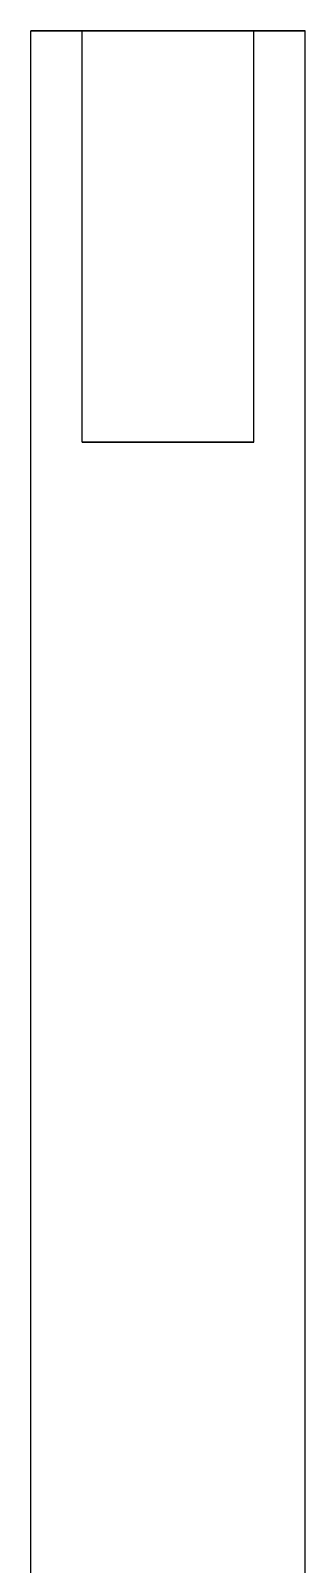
# Model space of a CAD drawing. Header units: millimetres. Extents: x 0 to 258, y -49 to 96.
# Drawn here: x 35.45 to 39.45, y 16.33 to 38.7 of the extents above; entities that cross this region are included whole.
import ezdxf

# ---------------------------------------------------------------- set-up
doc = ezdxf.new("R2010")
doc.units = ezdxf.units.MM
doc.layers.add('SIDE_HIDDEN', color=8, linetype='CONTINUOUS')
doc.layers.add('SIDE_VISIBLE', color=7, linetype='Continuous')

msp = doc.modelspace()

# ---------------------------------------------------------------- linework, layer by layer
at = {"layer": 'SIDE_HIDDEN'}
for points in [[(39.45, 38.7), (39.276, 38.7), (39.102, 38.7), (38.928, 38.7), (38.754, 38.7), (38.58, 38.7), (38.407, 38.7), (38.233, 38.7), (38.059, 38.7), (37.885, 38.7), (37.711, 38.7), (37.537, 38.7), (37.363, 38.7), (37.189, 38.7), (37.015, 38.7), (36.841, 38.7), (36.667, 38.7), (36.493, 38.7), (36.32, 38.7), (36.146, 38.7), (35.972, 38.7), (35.798, 38.7), (35.624, 38.7), (35.45, 38.7)], [(38.7, 38.7), (38.591, 38.7), (38.483, 38.7), (38.374, 38.7), (38.265, 38.7), (38.157, 38.7), (38.048, 38.7), (37.939, 38.7), (37.83, 38.7), (37.722, 38.7), (37.613, 38.7), (37.504, 38.7), (37.396, 38.7), (37.287, 38.7), (37.178, 38.7), (37.07, 38.7), (36.961, 38.7), (36.852, 38.7), (36.743, 38.7), (36.635, 38.7), (36.526, 38.7), (36.417, 38.7), (36.309, 38.7), (36.2, 38.7)], [(36.2, 38.7), (36.254, 38.7), (36.309, 38.7), (36.363, 38.7), (36.417, 38.7), (36.472, 38.7), (36.526, 38.7), (36.58, 38.7), (36.635, 38.7), (36.689, 38.7), (36.743, 38.7), (36.798, 38.7), (36.852, 38.7), (36.907, 38.7), (36.961, 38.7), (37.015, 38.7), (37.07, 38.7), (37.124, 38.7), (37.178, 38.7), (37.233, 38.7), (37.287, 38.7), (37.341, 38.7), (37.396, 38.7), (37.45, 38.7)], [(36.2, 32.7), (36.2, 38.7)], [(37.45, 38.7), (37.504, 38.7), (37.559, 38.7), (37.613, 38.7), (37.667, 38.7), (37.722, 38.7), (37.776, 38.7), (37.83, 38.7), (37.885, 38.7), (37.939, 38.7), (37.993, 38.7), (38.048, 38.7), (38.102, 38.7), (38.157, 38.7), (38.211, 38.7), (38.265, 38.7), (38.32, 38.7), (38.374, 38.7), (38.428, 38.7), (38.483, 38.7), (38.537, 38.7), (38.591, 38.7), (38.646, 38.7), (38.7, 38.7)], [(38.7, 32.7), (38.7, 38.7)], [(38.7, 32.7), (38.591, 32.7), (38.483, 32.7), (38.374, 32.7), (38.265, 32.7), (38.157, 32.7), (38.048, 32.7), (37.939, 32.7), (37.83, 32.7), (37.722, 32.7), (37.613, 32.7), (37.504, 32.7), (37.396, 32.7), (37.287, 32.7), (37.178, 32.7), (37.07, 32.7), (36.961, 32.7), (36.852, 32.7), (36.743, 32.7), (36.635, 32.7), (36.526, 32.7), (36.417, 32.7), (36.309, 32.7), (36.2, 32.7)], [(36.2, 32.7), (36.254, 32.7), (36.309, 32.7), (36.363, 32.7), (36.417, 32.7), (36.472, 32.7), (36.526, 32.7), (36.58, 32.7), (36.635, 32.7), (36.689, 32.7), (36.743, 32.7), (36.798, 32.7), (36.852, 32.7), (36.907, 32.7), (36.961, 32.7), (37.015, 32.7), (37.07, 32.7), (37.124, 32.7), (37.178, 32.7), (37.233, 32.7), (37.287, 32.7), (37.341, 32.7), (37.396, 32.7), (37.45, 32.7)], [(37.45, 32.7), (37.504, 32.7), (37.559, 32.7), (37.613, 32.7), (37.667, 32.7), (37.722, 32.7), (37.776, 32.7), (37.83, 32.7), (37.885, 32.7), (37.939, 32.7), (37.993, 32.7), (38.048, 32.7), (38.102, 32.7), (38.157, 32.7), (38.211, 32.7), (38.265, 32.7), (38.32, 32.7), (38.374, 32.7), (38.428, 32.7), (38.483, 32.7), (38.537, 32.7), (38.591, 32.7), (38.646, 32.7), (38.7, 32.7)]]:
    msp.add_lwpolyline(points, dxfattribs=at)
at = {"layer": 'SIDE_VISIBLE'}
for points in [[(35.45, 38.7), (35.537, 38.7), (35.624, 38.7), (35.711, 38.7), (35.798, 38.7), (35.885, 38.7), (35.972, 38.7), (36.059, 38.7), (36.146, 38.7), (36.233, 38.7), (36.32, 38.7), (36.407, 38.7), (36.493, 38.7), (36.58, 38.7), (36.667, 38.7), (36.754, 38.7), (36.841, 38.7), (36.928, 38.7), (37.015, 38.7), (37.102, 38.7), (37.189, 38.7), (37.276, 38.7), (37.363, 38.7), (37.45, 38.7)], [(35.45, 8), (35.45, 38.7)], [(37.45, 38.7), (37.537, 38.7), (37.624, 38.7), (37.711, 38.7), (37.798, 38.7), (37.885, 38.7), (37.972, 38.7), (38.059, 38.7), (38.146, 38.7), (38.233, 38.7), (38.32, 38.7), (38.407, 38.7), (38.493, 38.7), (38.58, 38.7), (38.667, 38.7), (38.754, 38.7), (38.841, 38.7), (38.928, 38.7), (39.015, 38.7), (39.102, 38.7), (39.189, 38.7), (39.276, 38.7), (39.363, 38.7), (39.45, 38.7)], [(39.45, 8), (39.45, 38.7)]]:
    msp.add_lwpolyline(points, dxfattribs=at)

doc.saveas('drawing.dxf')
